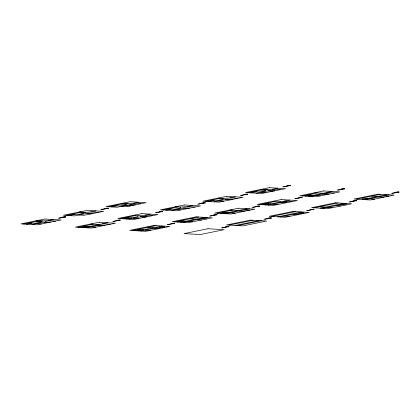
<?xml version="1.0" encoding="UTF-8"?>
<svg xmlns="http://www.w3.org/2000/svg" width="420" height="420" viewBox="0 0 420 420"><rect width="100%" height="100%" fill="white"/><g stroke="black" fill="none" stroke-linecap="round" stroke-linejoin="round"><path stroke-width="0.63" d="M53.413 219.518L48.095 220.6L41.155 221.114L41.008 222.038L34.807 223.298L28.864 222.947M65.777 217.229L65.851 216.767L62.38 217.025M95.939 210.877L90.62 211.958L83.68 212.473L83.533 213.397L77.333 214.657L71.389 214.305M108.302 208.588L108.376 208.126L104.906 208.383M120.13 220.469L120.204 220.007L116.734 220.269M138.458 202.235L133.145 203.317L126.205 203.831L126.058 204.755L119.858 206.015L113.909 205.658M150.286 214.116L144.974 215.197L138.033 215.717L137.886 216.636L126.367 218.978M162.655 211.827L162.729 211.365L159.254 211.628M174.478 223.713L174.552 223.251L171.082 223.508M192.811 205.475L187.493 206.556L180.553 207.076L180.406 207.995L174.206 209.255L168.263 208.903M205.175 203.185L205.249 202.724L201.779 202.981M217.004 215.072L217.077 214.609L213.607 214.867M235.337 196.833L230.018 197.915L223.078 198.429L222.931 199.353L216.731 200.613L210.788 200.261M228.832 226.952L228.905 226.49L225.435 226.753M247.7 194.544L247.774 194.082L244.303 194.339M259.529 206.425L259.602 205.968L256.132 206.225M277.862 188.191L272.543 189.273L265.603 189.787L265.456 190.712L259.255 191.972L253.312 191.62M271.352 218.311L271.425 217.849L267.955 218.106M290.225 185.903L290.299 185.441L286.829 185.698M302.054 197.783L302.127 197.321L298.657 197.584M313.877 209.669L313.95 209.207L310.48 209.465M344.579 189.142L344.652 188.68L341.182 188.942M356.401 201.028L356.475 200.566L353.005 200.823M398.927 192.386L399 191.924L395.53 192.181M23.546 224.028L38.609 220.967M66.071 215.381L81.133 212.321M108.596 206.74L123.659 203.679M26.518 224.201L31.836 223.125M69.043 215.56L74.361 214.478M111.568 206.918L116.886 205.837M58.338 218.185L64.984 216.83M100.863 209.538L107.51 208.189M59.188 218.232L65.835 216.883M101.714 209.591L108.36 208.241M32.041 224.532L43.559 222.191L48.652 222.495M44.404 222.243L46.179 221.881M86.93 213.602L88.704 213.239M129.455 204.955L131.224 204.598M77.9 227.267L92.957 224.207M120.425 218.626L135.482 215.565M162.944 209.984L178.007 206.923M205.469 201.338L220.532 198.277M247.994 192.696L263.057 189.635M80.871 227.446L86.184 226.364M123.396 218.804L128.709 217.723M165.921 210.158L171.234 209.081M208.441 201.516L213.759 200.434M250.966 192.875L256.284 191.793M112.691 221.424L119.333 220.075M155.216 212.783L161.858 211.433M197.736 204.141L204.383 202.787M240.261 195.494L246.908 194.145M282.786 186.853L289.433 185.504M113.542 221.477L120.183 220.122M156.061 212.83L162.708 211.481M198.587 204.188L205.233 202.839M241.112 195.547L247.758 194.197M283.637 186.905L290.283 185.556M83.843 227.619L107.761 222.763M86.389 227.771L99.682 225.073L104.774 225.377M128.914 219.13L142.202 216.431L147.299 216.736M171.439 210.488L184.727 207.79L189.824 208.094M213.964 201.847L227.252 199.148L232.349 199.447M256.489 193.205L269.776 190.502L274.869 190.806M132.248 230.507L156.166 225.645M174.773 221.865L198.691 217.004M217.297 213.224L232.36 210.163M259.822 204.582L274.88 201.521M302.348 195.941L317.405 192.88M135.219 230.685L140.537 229.603M177.744 222.043L183.062 220.962M220.269 213.402L225.587 212.321M262.794 204.761L268.107 203.679M305.319 196.119L310.632 195.037M167.039 224.663L173.686 223.314M209.564 216.022L216.211 214.672M252.089 207.38L258.736 206.031M294.614 198.739L301.256 197.39M337.139 190.097L343.781 188.748M167.89 224.716L174.536 223.367M210.415 216.074L217.056 214.725M252.94 207.433L259.581 206.084M295.465 198.791L302.106 197.437M337.985 190.145L344.631 188.795M138.196 230.864L162.115 226.002M180.716 222.222L204.64 217.361M223.241 213.581L247.16 208.719M265.766 204.934L289.685 200.072M308.291 196.292L332.209 191.431M140.742 231.016L164.661 226.154M183.267 222.374L207.186 217.513M225.792 213.733L249.711 208.871M268.312 205.086L286.918 201.306M310.837 196.445L329.443 192.665M229.126 225.109L253.045 220.248M271.645 216.468L295.57 211.607M314.171 207.821L338.09 202.96M356.695 199.18L380.615 194.318M221.393 227.908L228.034 226.559M263.918 219.266L270.559 217.912M306.437 210.625L313.084 209.27M348.962 201.978L355.609 200.629M391.487 193.337L398.134 191.987M222.243 227.96L228.884 226.606M264.763 219.314L271.409 217.964M307.288 210.672L313.934 209.323M349.813 202.031L356.459 200.681M392.338 193.389L398.984 192.04M235.069 225.461L258.988 220.6M277.594 216.82L301.513 211.958M320.119 208.178L344.038 203.317M362.639 199.537L386.563 194.675M237.615 225.614L261.534 220.752M280.14 216.972L304.059 212.111M322.665 208.331L346.584 203.469M365.19 199.689L389.109 194.828M272.543 189.273L280.187 189.725M326.897 192.512L334.535 192.969M383.791 195.904L388.889 196.208M261.392 189.304L267.341 189.661M260.51 189.483L265.603 189.787M314.858 192.728L323.353 193.232M371.758 196.119L377.701 196.476M261.282 189.998L265.529 190.25M324.125 193.746L329.222 194.05M378.478 196.985L383.57 197.29M268.002 190.864L273.1 191.168M322.355 194.103L327.448 194.408M307.661 194.859L313.604 195.216M362.014 198.098L367.957 198.455M260.915 192.302L266.012 192.607M315.268 195.547L320.36 195.851M369.616 198.786L374.714 199.091M230.018 197.915L237.662 198.371M284.371 201.154L292.016 201.611M341.271 204.55L346.364 204.855M217.985 198.13L223.078 198.429M272.333 201.369L280.828 201.873M218.757 198.639L223.004 198.891M281.605 202.388L286.697 202.692M335.953 205.627L341.05 205.931M225.482 199.505L230.575 199.81M265.135 203.501L271.084 203.858M319.489 206.745L325.432 207.097M218.395 200.944L223.487 201.248M272.743 204.188L277.841 204.493M327.096 207.428L332.189 207.732M133.145 203.317L140.789 203.768M187.493 206.556L195.137 207.013M244.393 209.947L249.491 210.252M298.746 213.192L303.839 213.497M121.994 203.348L127.937 203.7M121.107 203.527L126.205 203.831M175.46 206.771L180.553 207.076M229.808 210.011L238.303 210.52M121.884 204.041L126.131 204.293M130.379 204.545L135.471 204.85M239.08 211.029L244.172 211.334M293.428 214.274L298.526 214.573M133.702 205.212L128.604 204.908L117.091 207.249L106.05 206.588L129.969 201.726L146.102 202.692L126.614 206.651L121.517 206.346M182.957 208.147L188.05 208.451M125.06 205.627L130.158 205.931M222.611 212.142L228.559 212.499M175.87 209.591L180.962 209.895M230.218 212.83L235.316 213.134M284.571 216.074L289.663 216.374M90.62 211.958L98.264 212.415M144.974 215.197L152.612 215.654M201.868 218.594L206.966 218.894M79.469 211.99L85.418 212.347M78.587 212.168L83.68 212.473M132.935 215.413L138.033 215.717M189.835 218.804L195.778 219.161M79.359 212.683L83.606 212.935M87.854 213.187L92.946 213.491M196.555 219.671L201.647 219.975M91.177 213.853L86.079 213.549L74.566 215.891L63.525 215.229L87.444 210.368L103.577 211.334L84.089 215.292L78.992 214.988M140.432 216.788L145.525 217.093M125.738 217.544L131.68 217.901M180.091 220.784L186.034 221.141M133.345 218.232L138.437 218.537M187.693 221.471L192.791 221.776M48.095 220.6L55.739 221.056M102.448 223.839L110.093 224.296M159.343 227.236L164.441 227.54M36.944 220.631L42.893 220.988M36.062 220.815L41.155 221.114M90.41 224.054L98.905 224.558M147.31 227.446L153.253 227.803M36.834 221.324L41.081 221.576M45.329 221.834L50.426 222.133M154.03 228.312L159.128 228.617M97.907 225.435L103.005 225.734M83.213 226.186L89.161 226.543M137.566 229.43L143.509 229.782M36.472 223.634L41.564 223.934M90.82 226.874L95.918 227.178M145.173 230.113L150.266 230.417M44.919 219.014L21 223.876L37.133 224.837L61.058 219.975L44.919 219.014M99.272 222.254L75.348 227.115L91.486 228.076L115.406 223.214L99.272 222.254M141.792 213.612L117.873 218.474L134.012 219.434L157.93 214.573L141.792 213.612M184.317 204.971L160.398 209.832L176.536 210.793L200.456 205.931L184.317 204.971M226.842 196.329L202.923 201.191L219.056 202.151L242.981 197.29L226.842 196.329M269.367 187.682L245.448 192.544L261.581 193.51L285.5 188.648L269.367 187.682M153.62 225.493L129.701 230.354L145.834 231.32L169.759 226.459L153.62 225.493M196.145 216.851L172.226 221.713L188.359 222.679L212.279 217.817L196.145 216.851M238.67 208.21L214.751 213.071L230.885 214.032L254.803 209.171L238.67 208.21M281.195 199.568L257.271 204.43L273.409 205.391L297.329 200.529L281.195 199.568M323.715 190.927L299.796 195.788L315.935 196.749L339.854 191.888L323.715 190.927M207.974 228.737L184.049 233.599L200.188 234.559L224.107 229.698L207.974 228.737M250.493 220.096L226.574 224.957L242.713 225.918L266.632 221.056L250.493 220.096M293.018 211.454L269.099 216.316L285.238 217.277L309.157 212.415L293.018 211.454M335.543 202.808L311.624 207.669L327.757 208.635L351.682 203.774L335.543 202.808M378.068 194.166L354.149 199.028L370.282 199.994L394.202 195.132L378.068 194.166"/></g></svg>
